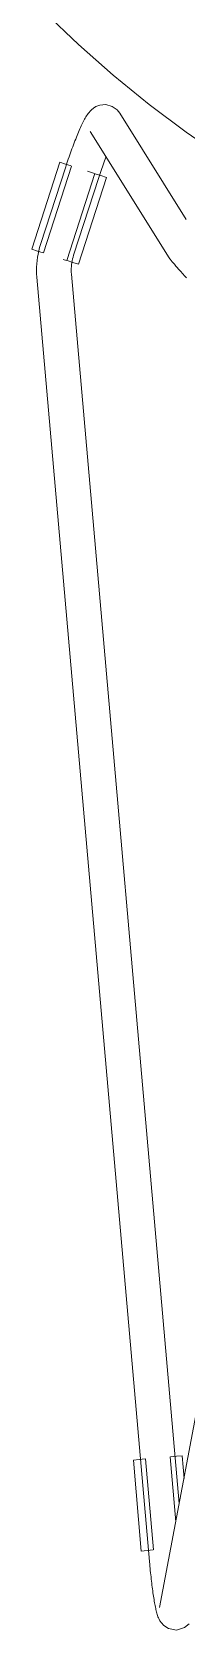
# Model space of a CAD drawing. Header units: millimetres. Extents: x 155927 to 326028, y -36033 to 97293.
# Drawn here: x 159005 to 159058, y 16565 to 17116 of the extents above; entities that cross this region are included whole.
import ezdxf

# ---------------------------------------------------------------- set-up
doc = ezdxf.new("R2010")
doc.units = ezdxf.units.MM
doc.header["$MEASUREMENT"] = 0
doc.layers.add('I-FURN', color=8, linetype='CONTINUOUS', lineweight=9)

msp = doc.modelspace()

# ---------------------------------------------------------------- linework, layer by layer
at = {"layer": 'I-FURN'}
for p, q in [((159009.05, 17122.9), (159020.63, 17111.86)), ((159020.63, 17111.86), (159032.64, 17101.29)), ((159032.64, 17101.29), (159045.07, 17091.21)), ((159028.1, 17090.95), (159026.71, 17090.43)), ((159030.07, 17091.12), (159028.1, 17090.95)), ((159032.3, 17090.53), (159030.07, 17091.12)), ((159045.07, 17091.21), (159057.88, 17081.63)), ((159022.56, 17085.64), (159022.33, 17085.2)), ((159022.79, 17086.07), (159022.56, 17085.64)), ((159023.02, 17086.48), (159022.79, 17086.07)), ((159023.25, 17086.88), (159023.02, 17086.48)), ((159023.49, 17087.27), (159023.25, 17086.88)), ((159023.75, 17087.66), (159023.49, 17087.27)), ((159024.03, 17088.05), (159023.75, 17087.66)), ((159024.34, 17088.45), (159024.03, 17088.05)), ((159024.71, 17088.88), (159024.34, 17088.45)), ((159025.17, 17089.34), (159024.71, 17088.88)), ((159025.8, 17089.86), (159025.17, 17089.34)), ((159026.71, 17090.43), (159025.8, 17089.86)), ((159034.03, 17089.31), (159032.3, 17090.53)), ((159034.03, 17089.31), (159034.92, 17088.19)), ((159057.96, 17051.42), (159034.92, 17088.19)), ((159019.94, 17079.85), (159019.69, 17079.23)), ((159020.19, 17080.46), (159019.94, 17079.85)), ((159020.43, 17081.06), (159020.19, 17080.46)), ((159020.68, 17081.64), (159020.43, 17081.06)), ((159020.92, 17082.2), (159020.68, 17081.64)), ((159021.16, 17082.74), (159020.92, 17082.2)), ((159021.4, 17083.27), (159021.16, 17082.74)), ((159021.63, 17083.78), (159021.4, 17083.27)), ((159021.87, 17084.27), (159021.63, 17083.78)), ((159022.1, 17084.75), (159021.87, 17084.27)), ((159022.33, 17085.2), (159022.1, 17084.75)), ((159024.75, 17081.82), (159052.06, 17038.23)), ((159057.88, 17081.63), (159071.07, 17072.58)), ((159017.91, 17074.49), (159017.66, 17073.78)), ((159018.16, 17075.2), (159017.91, 17074.49)), ((159018.42, 17075.9), (159018.16, 17075.2)), ((159018.67, 17076.59), (159018.42, 17075.9)), ((159018.93, 17077.27), (159018.67, 17076.59)), ((159019.18, 17077.93), (159018.93, 17077.27)), ((159019.44, 17078.59), (159019.18, 17077.93)), ((159019.69, 17079.23), (159019.44, 17078.59)), ((159004.55, 17041.21), (159014.24, 17071.22)), ((159016.26, 17069.66), (159007.55, 17042.85)), ((159008.59, 17039.91), (159018.28, 17069.91)), ((159014.24, 17071.22), (159016.19, 17070.59)), ((159016.19, 17070.59), (159018.17, 17069.95)), ((159016.41, 17070.12), (159016.26, 17069.66)), ((159016.66, 17070.86), (159016.41, 17070.12)), ((159016.9, 17071.6), (159016.66, 17070.86)), ((159017.15, 17072.33), (159016.9, 17071.6)), ((159017.4, 17073.06), (159017.15, 17072.33)), ((159017.66, 17073.78), (159017.4, 17073.06)), ((159028.71, 17069.03), (159028.47, 17068.35)), ((159028.94, 17069.7), (159028.71, 17069.03)), ((159029.18, 17070.37), (159028.94, 17069.7)), ((159029.41, 17071.03), (159029.18, 17070.37)), ((159029.65, 17071.67), (159029.41, 17071.03)), ((159029.88, 17072.31), (159029.65, 17071.67)), ((159030.12, 17072.93), (159029.88, 17072.31)), ((159026.35, 17067.31), (159016.66, 17037.3)), ((159018.96, 17039.14), (159027.68, 17065.96)), ((159020.71, 17036), (159030.4, 17066)), ((159026.26, 17067.34), (159023.78, 17068.14)), ((159026.47, 17067.27), (159028.44, 17066.63)), ((159027.78, 17066.28), (159027.68, 17065.96)), ((159028.01, 17066.98), (159027.78, 17066.28)), ((159028.24, 17067.67), (159028.01, 17066.98)), ((159028.47, 17068.35), (159028.24, 17067.67)), ((159028.44, 17066.63), (159030.4, 17066)), ((159006.5, 17040.58), (159004.55, 17041.21)), ((159007.22, 17041.75), (159006.93, 17040.65)), ((159007.55, 17042.85), (159007.22, 17041.75)), ((159006.23, 17036.14), (159006.17, 17035)), ((159006.34, 17037.27), (159006.23, 17036.14)), ((159006.49, 17038.41), (159006.34, 17037.27)), ((159006.69, 17039.53), (159006.49, 17038.41)), ((159008.48, 17039.95), (159006.5, 17040.58)), ((159006.93, 17040.65), (159006.69, 17039.53)), ((159016.57, 17037.33), (159015.4, 17037.71)), ((159018.75, 17036.63), (159016.78, 17037.26)), ((159018.2, 17035.23), (159018.26, 17035.88)), ((159018.26, 17035.88), (159018.35, 17036.54)), ((159018.35, 17036.54), (159018.46, 17037.19)), ((159018.46, 17037.19), (159018.6, 17037.84)), ((159018.6, 17037.84), (159018.77, 17038.48)), ((159020.71, 17036), (159018.75, 17036.63)), ((159018.77, 17038.48), (159018.96, 17039.12)), ((159018.96, 17039.12), (159018.96, 17039.14)), ((159052.06, 17038.23), (159052.27, 17037.91)), ((159052.27, 17037.91), (159052.46, 17037.65)), ((159052.46, 17037.65), (159052.63, 17037.42)), ((159052.63, 17037.42), (159052.8, 17037.2)), ((159052.8, 17037.2), (159052.98, 17036.98)), ((159052.98, 17036.98), (159053.17, 17036.75)), ((159053.17, 17036.75), (159053.38, 17036.51)), ((159053.38, 17036.51), (159053.59, 17036.25)), ((159053.59, 17036.25), (159053.82, 17035.99)), ((159053.82, 17035.99), (159054.06, 17035.71)), ((159054.06, 17035.71), (159054.32, 17035.41)), ((159006.17, 17035), (159006.16, 17033.86)), ((159006.16, 17033.86), (159006.19, 17032.71)), ((159006.19, 17032.71), (159006.26, 17031.57)), ((159006.26, 17031.57), (159006.26, 17031.53)), ((159006.27, 17031.53), (159045.21, 16588.21)), ((159018.16, 17034.56), (159018.2, 17035.23)), ((159018.16, 17033.9), (159018.16, 17034.56)), ((159018.17, 17033.24), (159018.16, 17033.9)), ((159018.22, 17032.58), (159018.17, 17033.24)), ((159055.5, 16608.23), (159018.22, 17032.58)), ((159054.32, 17035.41), (159054.59, 17035.1)), ((159054.59, 17035.1), (159054.88, 17034.78)), ((159054.88, 17034.78), (159055.18, 17034.44)), ((159055.18, 17034.44), (159055.5, 17034.09)), ((159055.5, 17034.09), (159055.83, 17033.73)), ((159055.83, 17033.73), (159056.17, 17033.35)), ((159056.17, 17033.35), (159056.53, 17032.96)), ((159056.53, 17032.96), (159056.89, 17032.56)), ((159056.89, 17032.56), (159057.27, 17032.15)), ((159057.27, 17032.15), (159057.67, 17031.72)), ((159057.67, 17031.72), (159058.07, 17031.29)), ((159067.51, 16671.65), (159048.69, 16572.36)), ((159039.64, 16623.23), (159041.68, 16623.41)), ((159042.4, 16591.81), (159039.64, 16623.23)), ((159041.68, 16623.41), (159043.75, 16623.59)), ((159046.63, 16592.19), (159043.87, 16623.6)), ((159052.32, 16624.34), (159054.29, 16601.86)), ((159052.44, 16624.35), (159054.51, 16624.53)), ((159054.51, 16624.53), (159056.55, 16624.71)), ((159057.24, 16616.82), (159056.55, 16624.71)), ((159044.44, 16591.99), (159042.4, 16591.81)), ((159046.51, 16592.18), (159044.44, 16591.99)), ((159045.23, 16588.05), (159045.21, 16588.21)), ((159045.3, 16587.3), (159045.23, 16588.05)), ((159045.37, 16586.55), (159045.3, 16587.3)), ((159045.44, 16585.8), (159045.37, 16586.55)), ((159045.51, 16585.06), (159045.44, 16585.8)), ((159045.59, 16584.32), (159045.51, 16585.06)), ((159045.67, 16583.58), (159045.59, 16584.32)), ((159045.75, 16582.86), (159045.67, 16583.58)), ((159045.83, 16582.14), (159045.75, 16582.86)), ((159045.91, 16581.43), (159045.83, 16582.14)), ((159045.99, 16580.73), (159045.91, 16581.43)), ((159046.08, 16580.04), (159045.99, 16580.73)), ((159046.17, 16579.37), (159046.08, 16580.04)), ((159046.26, 16578.7), (159046.17, 16579.37)), ((159046.34, 16578.06), (159046.26, 16578.7)), ((159046.43, 16577.42), (159046.34, 16578.06)), ((159046.52, 16576.8), (159046.43, 16577.42)), ((159046.62, 16576.2), (159046.52, 16576.8)), ((159046.71, 16575.61), (159046.62, 16576.2)), ((159046.8, 16575.04), (159046.71, 16575.61)), ((159046.89, 16574.49), (159046.8, 16575.04)), ((159046.99, 16573.96), (159046.89, 16574.49)), ((159047.08, 16573.45), (159046.99, 16573.96)), ((159047.18, 16572.95), (159047.08, 16573.45)), ((159047.27, 16572.47), (159047.18, 16572.95)), ((159047.37, 16572.01), (159047.27, 16572.47)), ((159047.47, 16571.57), (159047.37, 16572.01)), ((159047.57, 16571.14), (159047.47, 16571.57)), ((159047.67, 16570.73), (159047.57, 16571.14)), ((159047.78, 16570.33), (159047.67, 16570.73)), ((159047.89, 16569.93), (159047.78, 16570.33)), ((159048.02, 16569.54), (159047.89, 16569.93)), ((159048.16, 16569.13), (159048.02, 16569.54)), ((159048.33, 16568.7), (159048.16, 16569.13)), ((159048.54, 16568.23), (159048.33, 16568.7)), ((159048.85, 16567.67), (159048.54, 16568.23)), ((159049.33, 16566.97), (159048.85, 16567.67)), ((159050.18, 16566.06), (159049.33, 16566.97)), ((159051.84, 16565.02), (159050.18, 16566.06)), ((159054.6, 16564.53), (159051.84, 16565.02)), ((159057.35, 16565.37), (159054.6, 16564.53)), ((159057.35, 16565.37), (159058.92, 16566.69))]:
    msp.add_line(p, q, dxfattribs=at)

doc.saveas('drawing.dxf')
